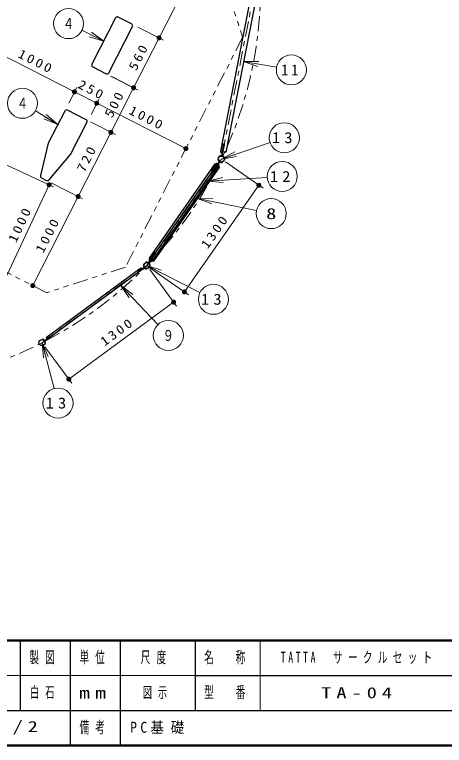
# Model space of a CAD drawing. Units: millimetres on the paper, scale 1:50. Extents: x -805 to -334, y -297 to 267.
# Drawn here: x -643.6 to -557.7, y 0 to 146.1 of the extents above; entities that cross this region are included whole.
import ezdxf
from ezdxf.enums import TextEntityAlignment as Align

# ---------------------------------------------------------------- set-up
doc = ezdxf.new("R2010")
doc.units = ezdxf.units.MM
doc.linetypes.add('USER2', pattern=[6, 3, -1, 1, -1])
doc.linetypes.add('USER3', pattern=[8, 3, -1, 1, -1, 1, -1])
doc.layers.add('1_50', color=7, linetype='Continuous', lineweight=25)
doc.layers.add('LY_3', color=7, linetype='Continuous', lineweight=13)
doc.layers.add('LY_4', color=7, linetype='Continuous')
doc.styles.add('ＭＳ ゴシック', font='')
doc.styles.get('ＭＳ ゴシック').set_extended_font_data('MS Gothic')

# ---------------------------------------------------------------- blocks, each defined once
blk = doc.blocks.new('filled_dot')
at = {"color": 0, "linetype": 'Continuous', "lineweight": -2, "const_width": 1.25}
blk.add_lwpolyline([(-0.625, 0, 1), (0.625, 0, 1)], format="xyb", close=True, dxfattribs=at)

msp = doc.modelspace()

# ---------------------------------------------------------------- linework, layer by layer
at = {"layer": '1_50', "lineweight": 13}
for p, q in [((-605.659, 159.282), (-614.739, 141.462)), ((-618.986, 143.626), (-613.848, 141.008)), ((-618.986, 143.626), (-613.848, 141.008)), ((-625.806, 140.815), (-630.152, 142.974)), ((-625.806, 140.815), (-628.492, 142.15)), ((-628.27, 142.597), (-625.806, 140.815)), ((-625.806, 140.815), (-628.715, 141.702)), ((-614.739, 141.462), (-619.824, 131.482)), ((-649.474, 139.739), (-631.653, 130.66)), ((-594.972, 135.735), (-597.839, 136.749)), ((-597.839, 136.749), (-594.798, 136.72)), ((-597.839, 136.749), (-594.885, 136.227)), ((-597.839, 136.749), (-591.252, 135.586)), ((-624.427, 133.828), (-618.933, 131.028)), ((-624.071, 133.646), (-618.933, 131.028)), ((-632.787, 128.435), (-631.199, 131.551)), ((-632.787, 128.435), (-631.199, 131.551)), ((-631.653, 130.66), (-627.198, 128.39)), ((-619.824, 131.482), (-624.364, 122.572)), ((-628.332, 126.165), (-626.744, 129.281)), ((-628.332, 126.165), (-626.744, 129.281)), ((-627.198, 128.39), (-609.378, 119.31)), ((-634.966, 124.159), (-639.463, 126.843)), ((-634.966, 124.159), (-637.542, 125.696)), ((-637.286, 126.126), (-634.966, 124.159)), ((-634.966, 124.159), (-637.798, 125.267)), ((-628.433, 124.646), (-623.473, 122.118)), ((-628.433, 124.646), (-623.473, 122.118)), ((-624.364, 122.572), (-630.901, 109.742)), ((-602.291, 117.233), (-592.546, 120.533)), ((-651.962, 119.184), (-635.813, 111.654)), ((-602.291, 117.233), (-599.61, 118.669)), ((-602.291, 117.233), (-599.449, 118.195)), ((-599.289, 117.722), (-602.291, 117.233)), ((-601.471, 116.66), (-593.961, 111.409)), ((-604.966, 112.828), (-593.117, 113.564)), ((-604.966, 112.828), (-602.003, 113.513)), ((-604.966, 112.828), (-601.972, 113.014)), ((-601.941, 112.515), (-604.966, 112.828)), ((-636.719, 112.076), (-645.172, 93.95)), ((-636.322, 112.504), (-630.01, 109.288)), ((-594.78, 111.982), (-609.679, 90.674)), ((-630.901, 109.742), (-639.981, 91.922)), ((-604.22, 108.273), (-607.056, 109.371)), ((-607.056, 109.371), (-604.017, 109.252)), ((-607.056, 109.371), (-604.118, 108.762)), ((-607.056, 109.371), (-595.258, 106.927)), ((-614.738, 94.124), (-617.189, 95.925)), ((-617.189, 95.925), (-614.287, 95.016)), ((-617.189, 95.925), (-614.513, 94.57)), ((-617.189, 95.925), (-606.561, 90.546)), ((-616.597, 95.12), (-611.23, 87.823)), ((-616.37, 95.352), (-608.859, 90.101)), ((-620.738, 89.483), (-622.445, 92)), ((-622.445, 92), (-620.014, 90.173)), ((-622.445, 92), (-620.376, 89.828)), ((-622.445, 92), (-614.956, 84.139)), ((-611.822, 88.628), (-632.767, 73.223)), ((-637.85, 77.492), (-638.134, 80.52)), ((-638.134, 80.52), (-636.884, 77.747)), ((-638.134, 80.52), (-637.367, 77.62)), ((-638.134, 80.52), (-635.706, 71.339)), ((-637.542, 79.714), (-632.174, 72.417))]:
    msp.add_line(p, q, dxfattribs=at)
at = {"layer": '1_50', "linetype": 'USER2', "lineweight": 13}
for p, q in [((-594.569, 156.481), (-602.291, 117.233)), ((-617.189, 95.925), (-602.29, 117.233)), ((-638.134, 80.52), (-617.189, 95.925))]:
    msp.add_line(p, q, dxfattribs=at)
at = {"layer": '1_50'}
for p, q in [((-595.349, 155.103), (-602.491, 118.804)), ((-594.27, 154.891), (-601.411, 118.591)), ((-623.445, 145.449), (-628.166, 136.182)), ((-620.234, 144.261), (-622.907, 145.623)), ((-624.78, 134.457), (-620.059, 143.723)), ((-627.991, 135.644), (-625.318, 134.282)), ((-633.604, 126.832), (-636.873, 120.416)), ((-629.324, 125.1), (-633.066, 127.006)), ((-632.418, 118.146), (-629.149, 124.562)), ((-636.873, 120.416), (-638.459, 113.939)), ((-636.873, 120.416), (-638.459, 113.939)), ((-602.491, 118.804), (-601.411, 118.591)), ((-636.726, 113.056), (-632.418, 118.146)), ((-636.726, 113.056), (-632.418, 118.146)), ((-603.561, 116.288), (-616.739, 97.443)), ((-602.66, 115.658), (-615.837, 96.813)), ((-603.561, 116.288), (-602.66, 115.658)), ((-638.252, 113.487), (-637.213, 112.958)), ((-616.739, 97.443), (-615.837, 96.813))]:
    msp.add_line(p, q, dxfattribs=at)
at = {"layer": '1_50', "color": 1}
for p, q in [((-602.366, 118.567), (-602.038, 120.235)), ((-601.834, 120.134), (-602.141, 118.574)), ((-601.693, 120.228), (-601.968, 120.282)), ((-601.716, 120.11), (-601.834, 120.134)), ((-601.669, 120.142), (-601.661, 120.181)), ((-602.123, 118.458), (-602.319, 118.496)), ((-602.141, 118.574), (-602.062, 118.558)), ((-603.304, 116.363), (-604.278, 114.97)), ((-604.063, 114.893), (-603.153, 116.195)), ((-603.056, 116.263), (-603.22, 116.378)), ((-603.153, 116.195), (-603.087, 116.149)), ((-604.034, 114.726), (-604.263, 114.886)), ((-603.965, 114.824), (-604.063, 114.893)), ((-603.955, 114.768), (-603.978, 114.735)), ((-616.72, 97.176), (-615.746, 98.569)), ((-615.6, 98.394), (-616.511, 97.092)), ((-615.433, 98.424), (-615.663, 98.584)), ((-615.502, 98.325), (-615.6, 98.394)), ((-615.446, 98.335), (-615.423, 98.368)), ((-616.542, 96.978), (-616.706, 97.093)), ((-616.511, 97.092), (-616.446, 97.046))]:
    msp.add_line(p, q, dxfattribs=at)
at = {"layer": '1_50', "color": 2}
for p, q in [((-602.192, 117.896), (-601.757, 120.108)), ((-602.13, 117.883), (-601.694, 120.096)), ((-601.694, 120.096), (-601.757, 120.108)), ((-602.894, 117.275), (-602.958, 117.281)), ((-602.739, 117.639), (-602.787, 117.681)), ((-601.721, 117.438), (-601.66, 117.459)), ((-602.7, 116.703), (-603.992, 114.855)), ((-602.647, 116.666), (-603.94, 114.818)), ((-602.043, 116.681), (-602.016, 116.623)), ((-603.94, 114.818), (-603.992, 114.855)), ((-616.833, 96.492), (-615.54, 98.34)), ((-616.78, 96.455), (-615.488, 98.303)), ((-615.488, 98.303), (-615.54, 98.34)), ((-617.437, 96.478), (-617.464, 96.536)), ((-616.586, 95.883), (-616.523, 95.878))]:
    msp.add_line(p, q, dxfattribs=at)
at = {"layer": '1_50', "color": 253}
for p, q in [((-602.894, 117.276), (-602.958, 117.281)), ((-602.701, 116.703), (-603.521, 115.531)), ((-603.521, 115.531), (-603.468, 115.494)), ((-602.646, 116.669), (-603.468, 115.494)), ((-602.044, 116.681), (-602.017, 116.623)), ((-617.437, 96.478), (-617.464, 96.536)), ((-616.833, 96.492), (-616.013, 97.665)), ((-616.782, 96.453), (-615.96, 97.628)), ((-616.013, 97.665), (-615.96, 97.628)), ((-617.745, 95.557), (-618.9, 94.707)), ((-617.71, 95.503), (-618.862, 94.656)), ((-617.748, 96.159), (-617.806, 96.185)), ((-617.133, 95.323), (-617.126, 95.26)), ((-616.586, 95.883), (-616.523, 95.878)), ((-618.862, 94.656), (-618.9, 94.707)), ((-638.191, 81.122), (-638.198, 81.186)), ((-637.617, 80.94), (-636.461, 81.79)), ((-637.576, 80.891), (-636.423, 81.738)), ((-636.423, 81.738), (-636.461, 81.79)), ((-637.576, 80.286), (-637.517, 80.261))]:
    msp.add_line(p, q, dxfattribs=at)
at = {"layer": '1_50', "color": 4}
for p, q in [((-616.513, 96.977), (-603.047, 116.236)), ((-616.202, 96.76), (-602.735, 116.019)), ((-602.735, 116.019), (-603.047, 116.236)), ((-616.202, 96.76), (-616.513, 96.977)), ((-637.324, 81.528), (-618.393, 95.452)), ((-637.099, 81.222), (-618.168, 95.146)), ((-618.393, 95.452), (-618.168, 95.146)), ((-637.324, 81.528), (-637.099, 81.222))]:
    msp.add_line(p, q, dxfattribs=at)
at = {"layer": '1_50', "color": 94, "linetype": 'USER3', "lineweight": 13}
msp.add_lwpolyline([(-638.129, 162.004), (-621.565, 167.386), (-603.416, 158.139), (-598.034, 141.574), (-621.446, 95.626), (-637.203, 90.506), (-656.421, 100.298), (-661.541, 116.056)], close=True, dxfattribs=at)
at = {"layer": '1_50', "linetype": 'USER2', "lineweight": 13}
msp.add_circle((-674.432, 151.811), 80, dxfattribs=at)
at = {"layer": '1_50', "lineweight": 13}
for centre in [(-632.839, 144.308), (-588.298, 135.065), (-642.039, 128.38), (-589.704, 121.495), (-590.123, 113.75), (-592.321, 106.319), (-603.885, 89.191), (-612.886, 81.967), (-634.939, 68.438)]:
    msp.add_circle(centre, 3, dxfattribs=at)
at = {"layer": '1_50'}
for centre, radius in [((-602.291, 117.233), 0.606), ((-602.291, 117.233), 0.606), ((-602.291, 117.233), 0.605), ((-602.29, 117.233), 0.605), ((-602.29, 117.233), 0.605), ((-617.19, 95.926), 0.605), ((-617.19, 95.926), 0.605), ((-617.189, 95.925), 0.606), ((-617.19, 95.925), 0.605), ((-638.134, 80.52), 0.606), ((-638.134, 80.52), 0.605)]:
    msp.add_circle(centre, radius, dxfattribs=at)
for centre, start, end in [((-623.088, 145.267), 63, 153), ((-620.415, 143.905), 333, 63), ((-627.81, 136), 153, 243), ((-625.137, 134.638), 243, 333), ((-633.248, 126.65), 63, 153), ((-629.505, 124.743), 333, 63), ((-638.07, 113.844), 166.24052, 243), ((-637.031, 113.314), 243, 319.75948)]:
    msp.add_arc(centre, 0.4, start, end, dxfattribs=at)
at = {"layer": '1_50', "color": 1}
for centre, radius, start, end in [((-601.979, 120.223), 0.06, 78.86988, 168.86988), ((-601.708, 120.15), 0.04, 258.86988, 348.86988), ((-601.701, 120.189), 0.04, 348.86988, 78.86988), ((-602.307, 118.555), 0.06, 168.86988, 258.86988), ((-602.115, 118.497), 0.04, 258.86988, 348.86988), ((-603.255, 116.328), 0.06, 55.03625, 145.03625), ((-603.079, 116.23), 0.04, 325.03625, 55.03625), ((-604.229, 114.935), 0.06, 145.03625, 235.03625), ((-604.011, 114.758), 0.04, 235.03625, 325.03625), ((-603.988, 114.791), 0.04, 325.03625, 55.03625), ((-615.697, 98.535), 0.06, 55.03625, 145.03625), ((-615.479, 98.358), 0.04, 235.03625, 325.03625), ((-615.456, 98.391), 0.04, 325.03625, 55.03625), ((-616.671, 97.142), 0.06, 145.03625, 235.03625), ((-616.519, 97.011), 0.04, 235.03625, 325.03625)]:
    msp.add_arc(centre, radius, start, end, dxfattribs=at)
at = {"layer": '1_50', "color": 253}
for centre, radius, start, end in [((-602.291, 117.233), 0.669, 175.89424, 294.1813), ((-602.291, 117.233), 0.605, 175.89424, 294.1813), ((-617.19, 95.925), 0.669, 355.89424, 114.1813), ((-617.19, 95.925), 0.605, 355.89424, 114.1813), ((-617.19, 95.926), 0.669, 157.19307, 275.48013), ((-617.19, 95.926), 0.605, 157.19307, 275.48013), ((-638.134, 80.52), 0.669, 337.19307, 95.48013), ((-638.134, 80.52), 0.605, 337.19307, 95.48013)]:
    msp.add_arc(centre, radius, start, end, dxfattribs=at)
at = {"layer": '1_50', "color": 2}
for centre, radius, start, end in [((-602.29, 117.233), 0.669, 175.89272, 294.17978), ((-602.29, 117.233), 0.605, 175.89272, 294.17978), ((-602.29, 117.233), 0.669, 19.72635, 138.01341), ((-602.29, 117.233), 0.605, 19.72635, 138.01341), ((-617.19, 95.926), 0.669, 355.89272, 114.17978), ((-617.19, 95.926), 0.605, 355.89272, 114.17978)]:
    msp.add_arc(centre, radius, start, end, dxfattribs=at)
at = {"layer": 'LY_3', "lineweight": 50}
for p, q in [((-805, 21), (-420, 21)), ((-805, 0), (-420, 0))]:
    msp.add_line(p, q, dxfattribs=at)
at = {"layer": 'LY_3', "color": 211, "lineweight": 25}
for p, q in [((-642.5, 21), (-642.5, 7)), ((-632.5, 21), (-632.5, 0)), ((-622.5, 21), (-622.5, 7)), ((-607.5, 21), (-607.5, 7)), ((-607.5, 14), (-490, 14)), ((-662.5, 7), (-420, 7))]:
    msp.add_line(p, q, dxfattribs=at)
at = {"layer": 'LY_3'}
for p, q in [((-594.5, 21), (-594.5, 7)), ((-662.5, 14), (-607.5, 14))]:
    msp.add_line(p, q, dxfattribs=at)
at = {"layer": 'LY_3', "lineweight": 25}
msp.add_line((-622.5, 7), (-622.5, 0), dxfattribs=at)

# ---------------------------------------------------------------- block references
at = {"layer": '1_50', "lineweight": 13, "xscale": 0.4, "yscale": 0.4}
for p, rotation in [((-614.739, 141.462), 243), ((-614.739, 141.462), 63), ((-619.824, 131.482), 63), ((-619.824, 131.482), 243), ((-631.653, 130.66), 333), ((-631.653, 130.66), 153), ((-627.198, 128.39), 153), ((-627.198, 128.39), 333), ((-624.364, 122.572), 63), ((-624.364, 122.572), 243), ((-609.378, 119.31), 153), ((-636.719, 112.076), 245), ((-594.78, 111.982), 235), ((-630.901, 109.742), 63), ((-630.901, 109.742), 243), ((-639.981, 91.922), 63), ((-609.679, 90.674), 55), ((-611.822, 88.628), 216.3), ((-632.767, 73.223), 36.3)]:
    msp.add_blockref('filled_dot', p, dxfattribs=dict(at, rotation=rotation))

# ---------------------------------------------------------------- texts
at = {"layer": '1_50', "style": 'ＭＳ ゴシック'}
for s, width, p in [('４', 0.75, (-632.839, 144.308)), ('４', 0.75, (-642.039, 128.38)), ('8', 1.35, (-592.321, 106.319)), ('９', 0.75, (-612.886, 81.967))]:
    msp.add_text(s, height=2.199, dxfattribs=dict(at, width=width)).set_placement(p, align=Align.MIDDLE_CENTER)
at = {"layer": '1_50', "char_height": 1.833, "attachment_point": 8, "style": 'ＭＳ ゴシック'}
for s, insert, rotation in [('\\T1.33;\\W1.15;1000', (-639.734, 135.899), 333), ('\\T1.33;\\W1.15;560', (-617.984, 137.296), 63), ('\\T1.33;\\W1.15;250', (-628.602, 130.227), 333), ('\\T1.33;\\W1.15;500', (-622.796, 127.853), 63), ('\\T1.33;\\W1.15;1000', (-617.566, 124.604), 333), ('\\T1.33;\\W1.15;720', (-628.335, 116.981), 63), ('\\T1.33;\\W1.15;1000', (-641.674, 103.817), 65), ('\\T1.33;\\W1.15;1000', (-636.141, 101.661), 63), ('\\T1.33;\\W1.15;1300', (-602.808, 102.246), 55.039), ('\\T1.33;\\W1.15;1300', (-622.548, 81.981), 36.335)]:
    msp.add_mtext(s, dxfattribs=dict(at, insert=insert, rotation=rotation))
at = {"layer": '1_50', "char_height": 2.199, "attachment_point": 5, "style": 'ＭＳ ゴシック'}
for s, insert in [('\\T1.43;\\W0.95;11', (-588.298, 135.065)), ('\\T1.5;\\W1.1;13', (-589.704, 121.495)), ('\\T1.5;\\W1.1;12', (-590.123, 113.75)), ('\\T1.5;\\W1.1;13', (-603.885, 89.191)), ('\\T1.5;\\W1.1;13', (-634.939, 68.438))]:
    msp.add_mtext(s, dxfattribs=dict(at, insert=insert))
at = {"layer": 'LY_3', "color": 4, "char_height": 2.346, "attachment_point": 5, "style": 'ＭＳ ゴシック'}
for s, insert in [('\\T1.64;\\W0.6;製図', (-637.5, 17.5)), ('\\T1.64;\\W0.6;単位', (-627.5, 17.5)), ('\\T1.64;\\W0.6;尺度', (-615.25, 17.5)), ('\\T1.64;\\W0.6;名\u3000称', (-601, 17.5)), ('\\T1.64;\\W0.6;型\u3000番', (-601, 10.5)), ('\\T1.5;\\W1.35;mm', (-627.5, 10.5)), ('\\T1.64;\\W0.6;備考', (-627.5, 3.5))]:
    msp.add_mtext(s, dxfattribs=dict(at, insert=insert))
at = {"layer": 'LY_4', "char_height": 2.199, "style": 'ＭＳ ゴシック'}
for s, insert, attachment_point in [('\\T1.53;\\W0.65;TATTA\u3000サークルセット', (-574.75, 17.5), 5), ('\\T1.64;\\W0.6;白石', (-637.5, 10.5), 5), ('\\T1.64;\\W0.6;図示', (-618, 10.5), 4), ('\\T1.5;\\W1.35;TA-04', (-574.75, 10.5), 5), ('\\T1.5;\\W1.35;1/2', (-642.5, 3.5), 5), ('\\T1.5;\\W0.9;PC基礎', (-620.5, 3.5), 4)]:
    msp.add_mtext(s, dxfattribs=dict(at, insert=insert, attachment_point=attachment_point))

doc.saveas('drawing.dxf')
